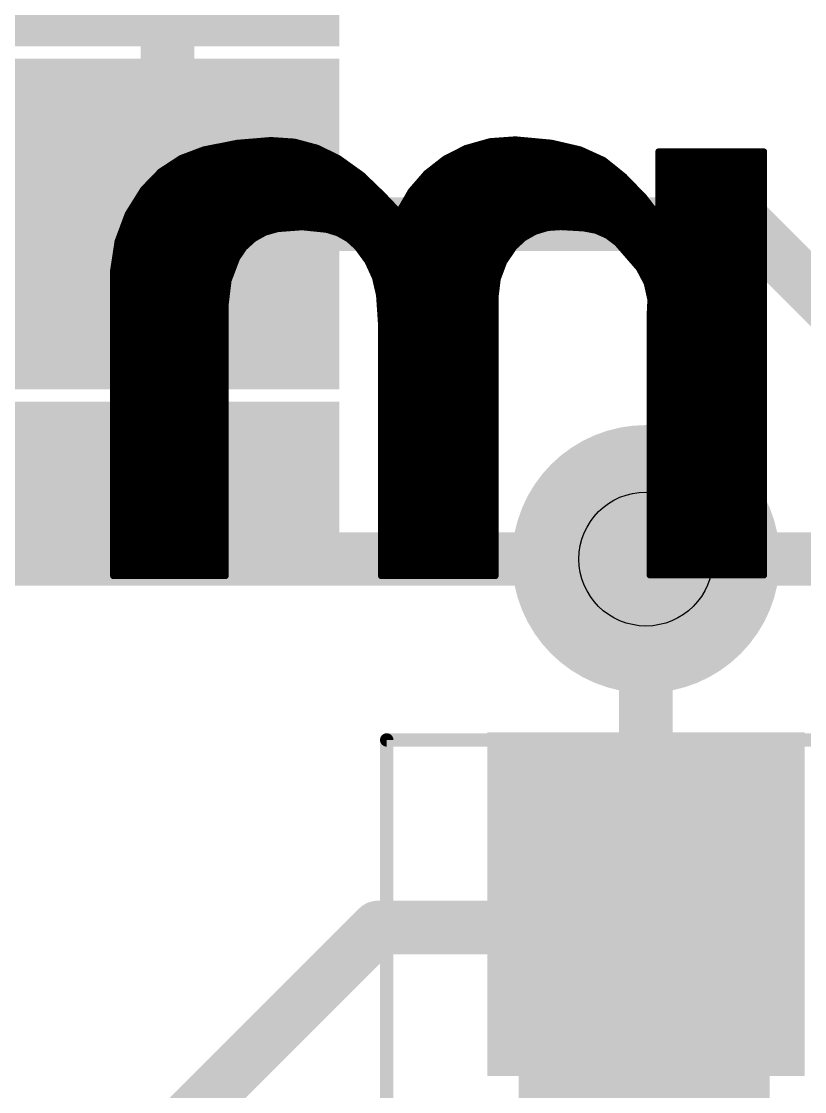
# Model space of a CAD drawing. Extents: x -98 to 45, y 0 to 29.
# Drawn here: x 16.936 to 19.906, y 14.491 to 18.549 of the extents above; entities that cross this region are included whole.
import ezdxf

# ---------------------------------------------------------------- set-up
doc = ezdxf.new("R2010")
doc.units = 0
for name, color, linetype in [('1', 12, 'CONTINUOUS'), ('16', 132, 'CONTINUOUS'), ('18', 110, 'CONTINUOUS'), ('21', 53, 'CONTINUOUS'), ('22', 53, 'CONTINUOUS'), ('29', 253, 'CONTINUOUS'), ('31', 253, 'CONTINUOUS'), ('39', 12, 'CONTINUOUS'), ('44', 253, 'CONTINUOUS'), ('51', 53, 'CONTINUOUS')]:
    doc.layers.add(name, color=color, linetype=linetype)

# ---------------------------------------------------------------- blocks, each defined once
blk = doc.blocks.new('RECT')
blk.add_solid([(-0.5, -0.5), (0.5, -0.5), (-0.5, 0.5), (0.5, 0.5)])
blk = doc.blocks.new('ROUNDV')
at = {"const_width": 0.5}
blk.add_lwpolyline([(0, -0.25, 1), (0, 0.25, 1), (0, -0.25)], format="xyb", dxfattribs=at)

msp = doc.modelspace()

# ---------------------------------------------------------------- linework, layer by layer
at = {"layer": '1', "const_width": 0.2032}
for points in [[(17.49, 18.105), (17.49, 18.755)], [(29.21, 16.51), (15.24, 16.51)], [(19.304, 15.201), (19.304, 16.51)], [(19.216, 15.113), (19.304, 15.201)], [(17.526, 14.351), (18.288, 15.113)], [(18.288, 15.113), (19.216, 15.113)]]:
    msp.add_lwpolyline(points, dxfattribs=at)
at = {"layer": '1', "const_width": 0.1016}
for points in [[(17.4392, 18.105, 1), (17.5408, 18.105)], [(19.3548, 16.51, 1), (19.2532, 16.51)], [(19.3399, 15.1651, 1), (19.2681, 15.2369)], [(19.2532, 15.201, 1), (19.3548, 15.201)], [(18.288, 15.1638, 1), (18.288, 15.0622)], [(18.3239, 15.0771, 1), (18.2521, 15.1489)], [(19.1801, 15.1489, 1), (19.2519, 15.0771)], [(19.216, 15.0622, 1), (19.216, 15.1638)]]:
    msp.add_lwpolyline(points, format="xyb", dxfattribs=at)
at = {"layer": '16', "const_width": 0.2032}
for points in [[(19.685, 17.78), (10.033, 17.78)], [(20.193, 17.272), (19.685, 17.78)], [(19.304, 13.589), (19.304, 16.51)]]:
    msp.add_lwpolyline(points, dxfattribs=at)
at = {"layer": '16', "const_width": 0.1016}
for points in [[(19.7209, 17.8159, 1), (19.6491, 17.7441)], [(19.685, 17.7292, 1), (19.685, 17.8308)], [(19.3548, 16.51, 1), (19.2532, 16.51)]]:
    msp.add_lwpolyline(points, format="xyb", dxfattribs=at)
at = {"layer": '22', "const_width": 0.0254}
for points in [[(17.7536, 18.0868), (17.6276, 18.0619)], [(17.8816, 18.0975), (17.7536, 18.0868)], [(17.971, 18.0914), (17.8816, 18.0975)], [(18.0576, 18.0682), (17.971, 18.0914)], [(18.713, 18.0931), (18.6207, 18.067)], [(18.8087, 18.1), (18.713, 18.0931)], [(18.9459, 18.0873), (18.8087, 18.1)], [(19.0551, 18.0619), (18.9459, 18.0873)], [(17.6276, 18.0619), (17.541, 18.0292)], [(17.621, 18.0594), (18.0756, 18.0594)], [(17.7436, 18.0848), (17.9955, 18.0848)], [(18.1381, 18.0289), (18.0576, 18.0682)], [(18.6207, 18.067), (18.5417, 18.0267)], [(18.6058, 18.0594), (19.0606, 18.0594)], [(18.6838, 18.0848), (18.9566, 18.0848)], [(19.144, 18.0215), (19.0551, 18.0619)], [(19.751, 18.0543), (19.3523, 18.0543)], [(19.3523, 18.0543), (19.3523, 17.8333)], [(19.751, 16.449), (19.751, 18.0543)], [(17.541, 18.0292), (17.4635, 17.9785)], [(17.5095, 18.0086), (18.1664, 18.0086)], [(17.5536, 18.034), (18.1277, 18.034)], [(18.227, 17.9651), (18.1381, 18.0289)], [(18.5417, 18.0267), (18.4718, 17.972)], [(18.5186, 18.0086), (19.1601, 18.0086)], [(18.5561, 18.034), (19.1165, 18.034)], [(19.2202, 17.9603), (19.144, 18.0215)], [(19.3523, 18.034), (19.751, 18.034)], [(19.3523, 18.0086), (19.751, 18.0086)], [(17.4635, 17.9785), (17.399, 17.9121)], [(17.4707, 17.9832), (18.2018, 17.9832)], [(18.3058, 17.8892), (18.227, 17.9651)], [(18.4718, 17.972), (18.4137, 17.9051)], [(18.4861, 17.9832), (19.1917, 17.9832)], [(19.3523, 17.9832), (19.751, 17.9832)], [(17.4187, 17.9324), (18.261, 17.9324)], [(17.4434, 17.9578), (18.2346, 17.9578)], [(18.4374, 17.9324), (19.2472, 17.9324)], [(18.4595, 17.9578), (19.2226, 17.9578)], [(19.2964, 17.8816), (19.2202, 17.9603)], [(19.3523, 17.9578), (19.751, 17.9578)], [(19.3523, 17.9324), (19.751, 17.9324)], [(17.399, 17.9121), (17.3402, 17.8182)], [(17.3958, 17.907), (18.2873, 17.907)], [(18.3515, 17.841), (18.3058, 17.8892)], [(18.4137, 17.9051), (18.3693, 17.8283)], [(18.4153, 17.907), (19.2718, 17.907)], [(19.3523, 17.907), (19.751, 17.907)], [(17.364, 17.8562), (18.3371, 17.8562)], [(17.3799, 17.8816), (18.313, 17.8816)], [(18.3854, 17.8562), (19.3158, 17.8562)], [(18.4001, 17.8816), (19.2964, 17.8816)], [(19.3294, 17.8384), (19.2964, 17.8816)], [(19.3523, 17.8816), (19.751, 17.8816)], [(19.3523, 17.8562), (19.751, 17.8562)], [(17.3402, 17.8182), (17.3015, 17.7143)], [(17.3354, 17.8054), (19.751, 17.8054)], [(17.3481, 17.8308), (18.3622, 17.8308)], [(18.3606, 17.8319), (18.3515, 17.841)], [(18.3646, 17.8292), (18.3606, 17.8319)], [(18.3693, 17.8283), (18.3646, 17.8292)], [(18.3707, 17.8308), (19.751, 17.8308)], [(19.3523, 17.8333), (19.3294, 17.8384)], [(17.326, 17.78), (19.751, 17.78)], [(17.8595, 17.7487), (17.907, 17.7622)], [(17.907, 17.7622), (17.9998, 17.7692)], [(17.9998, 17.7692), (18.0924, 17.7597)], [(18.8837, 17.7521), (18.9316, 17.7665)], [(18.9316, 17.7665), (18.9814, 17.7698)], [(18.9814, 17.7698), (19.0678, 17.7648)], [(19.0678, 17.7648), (19.1141, 17.7561)], [(17.3071, 17.7292), (17.8247, 17.7292)], [(17.3165, 17.7546), (17.8804, 17.7546)], [(17.7799, 17.6913), (17.8164, 17.7246)], [(17.8164, 17.7246), (17.8595, 17.7487)], [(18.0924, 17.7597), (18.1359, 17.7464)], [(18.109, 17.7546), (18.892, 17.7546)], [(18.1359, 17.7464), (18.1755, 17.724)], [(18.1662, 17.7292), (18.8435, 17.7292)], [(18.1755, 17.724), (18.2093, 17.6936)], [(18.8036, 17.6936), (18.8404, 17.7274)], [(18.8404, 17.7274), (18.8837, 17.7521)], [(19.1141, 17.7561), (19.1572, 17.7372)], [(19.1176, 17.7546), (19.751, 17.7546)], [(19.1572, 17.7372), (19.1948, 17.7089)], [(19.1678, 17.7292), (19.751, 17.7292)], [(17.3015, 17.7143), (17.2847, 17.6047)], [(17.2999, 17.7038), (17.7936, 17.7038)], [(17.7521, 17.6505), (17.7799, 17.6913)], [(18.1979, 17.7038), (18.8147, 17.7038)], [(18.2093, 17.6936), (18.2494, 17.6387)], [(18.7649, 17.6364), (18.8036, 17.6936)], [(19.1948, 17.7089), (19.2786, 17.6124)], [(19.1992, 17.7038), (19.751, 17.7038)], [(17.2921, 17.653), (17.7538, 17.653)], [(17.296, 17.6784), (17.7712, 17.6784)], [(17.7199, 17.5655), (17.7521, 17.6505)], [(18.2204, 17.6784), (18.7933, 17.6784)], [(18.2389, 17.653), (18.7761, 17.653)], [(19.2213, 17.6784), (19.751, 17.6784)], [(19.2433, 17.653), (19.751, 17.653)], [(17.2847, 17.6047), (17.2847, 16.4465)], [(17.2847, 17.6022), (17.7338, 17.6022)], [(17.2882, 17.6276), (17.7434, 17.6276)], [(18.2494, 17.6387), (18.2777, 17.577)], [(18.2545, 17.6276), (18.7616, 17.6276)], [(18.2661, 17.6022), (18.7521, 17.6022)], [(18.7407, 17.5717), (18.7649, 17.6364)], [(19.2654, 17.6276), (19.751, 17.6276)], [(19.2786, 17.6124), (19.3084, 17.5558)], [(19.284, 17.6022), (19.751, 17.6022)], [(17.2847, 17.5768), (17.7241, 17.5768)], [(17.7089, 17.4752), (17.7199, 17.5655)], [(18.2777, 17.577), (18.2931, 17.5108)], [(18.2777, 17.5768), (18.7426, 17.5768)], [(18.7325, 17.5031), (18.7407, 17.5717)], [(19.2974, 17.5768), (19.751, 17.5768)], [(17.2847, 17.5514), (17.7181, 17.5514)], [(17.2847, 17.526), (17.7151, 17.526)], [(18.2836, 17.5514), (18.7383, 17.5514)], [(18.2896, 17.526), (18.7352, 17.526)], [(19.3084, 17.5558), (19.3223, 17.4934)], [(19.3094, 17.5514), (19.751, 17.5514)], [(19.315, 17.526), (19.751, 17.526)], [(17.2847, 17.5006), (17.712, 17.5006)], [(18.2931, 17.5108), (18.3007, 17.399)], [(18.2938, 17.5006), (18.7325, 17.5006)], [(18.7325, 16.4465), (18.7325, 17.5031)], [(19.3223, 17.4934), (19.3192, 17.4295)], [(19.3207, 17.5006), (19.751, 17.5006)], [(17.2847, 17.4752), (17.7089, 17.4752)], [(17.2847, 17.4498), (17.7089, 17.4498)], [(17.7089, 16.4465), (17.7089, 17.4752)], [(18.2955, 17.4752), (18.7325, 17.4752)], [(18.2972, 17.4498), (18.7325, 17.4498)], [(19.3202, 17.4498), (19.751, 17.4498)], [(19.3214, 17.4752), (19.751, 17.4752)], [(17.2847, 17.4244), (17.7089, 17.4244)], [(17.2847, 17.399), (17.7089, 17.399)], [(18.299, 17.4244), (18.7325, 17.4244)], [(18.3007, 17.399), (18.3007, 16.4465)], [(18.3007, 17.399), (18.7325, 17.399)], [(19.3192, 17.4295), (19.3192, 16.449)], [(19.3192, 17.4244), (19.751, 17.4244)], [(19.3192, 17.399), (19.751, 17.399)], [(17.2847, 17.3736), (17.7089, 17.3736)], [(18.3007, 17.3736), (18.7325, 17.3736)], [(19.3192, 17.3736), (19.751, 17.3736)], [(17.2847, 17.3482), (17.7089, 17.3482)], [(17.2847, 17.3228), (17.7089, 17.3228)], [(18.3007, 17.3482), (18.7325, 17.3482)], [(18.3007, 17.3228), (18.7325, 17.3228)], [(19.3192, 17.3482), (19.751, 17.3482)], [(19.3192, 17.3228), (19.751, 17.3228)], [(17.2847, 17.2974), (17.7089, 17.2974)], [(18.3007, 17.2974), (18.7325, 17.2974)], [(19.3192, 17.2974), (19.751, 17.2974)], [(17.2847, 17.272), (17.7089, 17.272)], [(17.2847, 17.2466), (17.7089, 17.2466)], [(18.3007, 17.272), (18.7325, 17.272)], [(18.3007, 17.2466), (18.7325, 17.2466)], [(19.3192, 17.272), (19.751, 17.272)], [(19.3192, 17.2466), (19.751, 17.2466)], [(17.2847, 17.2212), (17.7089, 17.2212)], [(17.2847, 17.1958), (17.7089, 17.1958)], [(18.3007, 17.2212), (18.7325, 17.2212)], [(18.3007, 17.1958), (18.7325, 17.1958)], [(19.3192, 17.2212), (19.751, 17.2212)], [(19.3192, 17.1958), (19.751, 17.1958)], [(17.2847, 17.1704), (17.7089, 17.1704)], [(18.3007, 17.1704), (18.7325, 17.1704)], [(19.3192, 17.1704), (19.751, 17.1704)], [(17.2847, 17.145), (17.7089, 17.145)], [(17.2847, 17.1196), (17.7089, 17.1196)], [(18.3007, 17.145), (18.7325, 17.145)], [(18.3007, 17.1196), (18.7325, 17.1196)], [(19.3192, 17.145), (19.751, 17.145)], [(19.3192, 17.1196), (19.751, 17.1196)], [(17.2847, 17.0942), (17.7089, 17.0942)], [(18.3007, 17.0942), (18.7325, 17.0942)], [(19.3192, 17.0942), (19.751, 17.0942)], [(17.2847, 17.0688), (17.7089, 17.0688)], [(17.2847, 17.0434), (17.7089, 17.0434)], [(18.3007, 17.0688), (18.7325, 17.0688)], [(18.3007, 17.0434), (18.7325, 17.0434)], [(19.3192, 17.0688), (19.751, 17.0688)], [(19.3192, 17.0434), (19.751, 17.0434)], [(17.2847, 17.018), (17.7089, 17.018)], [(17.2847, 16.9926), (17.7089, 16.9926)], [(18.3007, 17.018), (18.7325, 17.018)], [(18.3007, 16.9926), (18.7325, 16.9926)], [(19.3192, 17.018), (19.751, 17.018)], [(19.3192, 16.9926), (19.751, 16.9926)], [(17.2847, 16.9672), (17.7089, 16.9672)], [(18.3007, 16.9672), (18.7325, 16.9672)], [(19.3192, 16.9672), (19.751, 16.9672)], [(17.2847, 16.9418), (17.7089, 16.9418)], [(17.2847, 16.9164), (17.7089, 16.9164)], [(18.3007, 16.9418), (18.7325, 16.9418)], [(18.3007, 16.9164), (18.7325, 16.9164)], [(19.3192, 16.9418), (19.751, 16.9418)], [(19.3192, 16.9164), (19.751, 16.9164)], [(17.2847, 16.891), (17.7089, 16.891)], [(18.3007, 16.891), (18.7325, 16.891)], [(19.3192, 16.891), (19.751, 16.891)], [(17.2847, 16.8656), (17.7089, 16.8656)], [(17.2847, 16.8402), (17.7089, 16.8402)], [(18.3007, 16.8656), (18.7325, 16.8656)], [(18.3007, 16.8402), (18.7325, 16.8402)], [(19.3192, 16.8656), (19.751, 16.8656)], [(19.3192, 16.8402), (19.751, 16.8402)], [(17.2847, 16.8148), (17.7089, 16.8148)], [(17.2847, 16.7894), (17.7089, 16.7894)], [(18.3007, 16.8148), (18.7325, 16.8148)], [(18.3007, 16.7894), (18.7325, 16.7894)], [(19.3192, 16.8148), (19.751, 16.8148)], [(19.3192, 16.7894), (19.751, 16.7894)], [(17.2847, 16.764), (17.7089, 16.764)], [(18.3007, 16.764), (18.7325, 16.764)], [(19.3192, 16.764), (19.751, 16.764)], [(17.2847, 16.7386), (17.7089, 16.7386)], [(17.2847, 16.7132), (17.7089, 16.7132)], [(18.3007, 16.7386), (18.7325, 16.7386)], [(18.3007, 16.7132), (18.7325, 16.7132)], [(19.3192, 16.7386), (19.751, 16.7386)], [(19.3192, 16.7132), (19.751, 16.7132)], [(17.2847, 16.6878), (17.7089, 16.6878)], [(18.3007, 16.6878), (18.7325, 16.6878)], [(19.3192, 16.6878), (19.751, 16.6878)], [(17.2847, 16.6624), (17.7089, 16.6624)], [(17.2847, 16.637), (17.7089, 16.637)], [(18.3007, 16.6624), (18.7325, 16.6624)], [(18.3007, 16.637), (18.7325, 16.637)], [(19.3192, 16.6624), (19.751, 16.6624)], [(19.3192, 16.637), (19.751, 16.637)], [(17.2847, 16.6116), (17.7089, 16.6116)], [(17.2847, 16.5862), (17.7089, 16.5862)], [(18.3007, 16.6116), (18.7325, 16.6116)], [(18.3007, 16.5862), (18.7325, 16.5862)], [(19.3192, 16.6116), (19.751, 16.6116)], [(19.3192, 16.5862), (19.751, 16.5862)], [(17.2847, 16.5608), (17.7089, 16.5608)], [(18.3007, 16.5608), (18.7325, 16.5608)], [(19.3192, 16.5608), (19.751, 16.5608)], [(17.2847, 16.5354), (17.7089, 16.5354)], [(17.2847, 16.51), (17.7089, 16.51)], [(18.3007, 16.5354), (18.7325, 16.5354)], [(18.3007, 16.51), (18.7325, 16.51)], [(19.3192, 16.5354), (19.751, 16.5354)], [(19.3192, 16.51), (19.751, 16.51)], [(17.2847, 16.4846), (17.7089, 16.4846)], [(18.3007, 16.4846), (18.7325, 16.4846)], [(19.3192, 16.4846), (19.751, 16.4846)], [(17.2847, 16.4592), (17.7089, 16.4592)], [(17.2847, 16.4465), (17.7089, 16.4465)], [(18.3007, 16.4592), (18.7325, 16.4592)], [(18.3007, 16.4465), (18.7325, 16.4465)], [(19.3192, 16.4592), (19.751, 16.4592)], [(19.3192, 16.449), (19.751, 16.449)]]:
    msp.add_lwpolyline(points, dxfattribs=at)
at = {"layer": '22', "const_width": 0.0127}
for points in [[(17.7531, 18.0931, 1), (17.7541, 18.0805)], [(17.7548, 18.0806, 1), (17.7524, 18.093)], [(17.882, 18.1038, 1), (17.8812, 18.0912)], [(17.8821, 18.0912, 1), (17.8811, 18.1038)], [(17.9726, 18.0975, 1), (17.9694, 18.0852)], [(17.9706, 18.085, 1), (17.9714, 18.0977)], [(18.7126, 18.0994, 1), (18.7135, 18.0867)], [(18.7147, 18.0869, 1), (18.7113, 18.0992)], [(18.8093, 18.1063, 1), (18.8081, 18.0937)], [(18.8092, 18.0937, 1), (18.8082, 18.1063)], [(18.9473, 18.0935, 1), (18.9445, 18.0811)], [(18.9453, 18.081, 1), (18.9465, 18.0936)], [(17.621, 18.0658, 1), (17.621, 18.053)], [(17.6264, 18.0681, 1), (17.6288, 18.0557)], [(17.6298, 18.056, 1), (17.6254, 18.0678)], [(17.7436, 18.0912, 1), (17.7436, 18.0785)], [(17.9955, 18.0785, 1), (17.9955, 18.0912)], [(18.0604, 18.0739, 1), (18.0548, 18.0625)], [(18.0559, 18.0621, 1), (18.0592, 18.0743)], [(18.0756, 18.053, 1), (18.0756, 18.0658)], [(18.6058, 18.0658, 1), (18.6058, 18.053)], [(18.619, 18.0731, 1), (18.6224, 18.0609)], [(18.6236, 18.0613, 1), (18.6178, 18.0727)], [(18.6838, 18.0912, 1), (18.6838, 18.0785)], [(18.9566, 18.0785, 1), (18.9566, 18.0912)], [(19.0577, 18.0677, 1), (19.0525, 18.0561)], [(19.0537, 18.0557, 1), (19.0565, 18.0681)], [(19.0606, 18.053, 1), (19.0606, 18.0658)], [(19.3587, 18.0543, 1), (19.3459, 18.0543)], [(19.3523, 18.0607, 1), (19.3523, 18.048)], [(19.7574, 18.0543, 1), (19.7447, 18.0543)], [(19.751, 18.048, 1), (19.751, 18.0607)], [(17.5095, 18.015, 1), (17.5095, 18.0023)], [(17.5387, 18.0352, 1), (17.5432, 18.0233)], [(17.5444, 18.0239, 1), (17.5375, 18.0346)], [(17.5536, 18.0404, 1), (17.5536, 18.0277)], [(18.1277, 18.0277, 1), (18.1277, 18.0404)], [(18.1418, 18.0341, 1), (18.1344, 18.0237)], [(18.1353, 18.0232, 1), (18.1409, 18.0346)], [(18.1664, 18.0023, 1), (18.1664, 18.015)], [(18.5186, 18.015, 1), (18.5186, 18.0023)], [(18.5388, 18.0323, 1), (18.5446, 18.021)], [(18.5456, 18.0217, 1), (18.5378, 18.0317)], [(18.5561, 18.0404, 1), (18.5561, 18.0277)], [(19.1165, 18.0277, 1), (19.1165, 18.0404)], [(19.148, 18.0264, 1), (19.1401, 18.0165)], [(19.1414, 18.0157, 1), (19.1467, 18.0272)], [(19.1601, 18.0023, 1), (19.1601, 18.015)], [(19.3523, 18.0404, 1), (19.3523, 18.0277)], [(19.3523, 18.015, 1), (19.3523, 18.0023)], [(19.751, 18.0277, 1), (19.751, 18.0404)], [(19.751, 18.0023, 1), (19.751, 18.015)], [(17.46, 17.9838, 1), (17.467, 17.9732)], [(17.4681, 17.9741, 1), (17.459, 17.9829)], [(17.4707, 17.9896, 1), (17.4707, 17.9768)], [(18.2018, 17.9768, 1), (18.2018, 17.9896)], [(18.2314, 17.9697, 1), (18.2226, 17.9605)], [(18.2233, 17.9599, 1), (18.2307, 17.9703)], [(18.4679, 17.977, 1), (18.4758, 17.967)], [(18.4766, 17.9679, 1), (18.4671, 17.9762)], [(18.4861, 17.9896, 1), (18.4861, 17.9768)], [(19.1917, 17.9768, 1), (19.1917, 17.9896)], [(19.3523, 17.9896, 1), (19.3523, 17.9768)], [(19.751, 17.9768, 1), (19.751, 17.9896)], [(17.4187, 17.9388, 1), (17.4187, 17.9261)], [(17.4434, 17.9642, 1), (17.4434, 17.9515)], [(18.2346, 17.9515, 1), (18.2346, 17.9642)], [(18.261, 17.9261, 1), (18.261, 17.9388)], [(18.4374, 17.9388, 1), (18.4374, 17.9261)], [(18.4595, 17.9642, 1), (18.4595, 17.9515)], [(19.2248, 17.9647, 1), (19.2156, 17.9559)], [(19.2162, 17.9553, 1), (19.2242, 17.9653)], [(19.2226, 17.9515, 1), (19.2226, 17.9642)], [(19.2472, 17.9261, 1), (19.2472, 17.9388)], [(19.3523, 17.9642, 1), (19.3523, 17.9515)], [(19.3523, 17.9388, 1), (19.3523, 17.9261)], [(19.751, 17.9515, 1), (19.751, 17.9642)], [(19.751, 17.9261, 1), (19.751, 17.9388)], [(17.3958, 17.9134, 1), (17.3958, 17.9006)], [(17.3944, 17.9165, 1), (17.4036, 17.9077)], [(17.4044, 17.9087, 1), (17.3936, 17.9155)], [(18.2873, 17.9006, 1), (18.2873, 17.9134)], [(18.3104, 17.8936, 1), (18.3012, 17.8848)], [(18.3014, 17.8846, 1), (18.3102, 17.8938)], [(18.4089, 17.9093, 1), (18.4185, 17.9009)], [(18.4192, 17.9019, 1), (18.4082, 17.9083)], [(18.4153, 17.9134, 1), (18.4153, 17.9006)], [(19.2718, 17.9006, 1), (19.2718, 17.9134)], [(19.3523, 17.9134, 1), (19.3523, 17.9006)], [(19.751, 17.9006, 1), (19.751, 17.9134)], [(17.364, 17.8626, 1), (17.364, 17.8498)], [(17.3799, 17.888, 1), (17.3799, 17.8753)], [(18.313, 17.8753, 1), (18.313, 17.888)], [(18.3371, 17.8498, 1), (18.3371, 17.8626)], [(18.3854, 17.8626, 1), (18.3854, 17.8498)], [(18.4001, 17.888, 1), (18.4001, 17.8753)], [(19.3014, 17.8855, 1), (19.2914, 17.8777)], [(19.2918, 17.8772, 1), (19.301, 17.886)], [(19.2964, 17.8753, 1), (19.2964, 17.888)], [(19.3158, 17.8498, 1), (19.3158, 17.8626)], [(19.3523, 17.8626, 1), (19.3523, 17.8498)], [(19.3523, 17.888, 1), (19.3523, 17.8753)], [(19.751, 17.8753, 1), (19.751, 17.888)], [(19.751, 17.8498, 1), (19.751, 17.8626)], [(17.3354, 17.8118, 1), (17.3354, 17.7991)], [(17.3348, 17.8215, 1), (17.3455, 17.8148)], [(17.3461, 17.8159, 1), (17.3342, 17.8204)], [(17.3481, 17.8372, 1), (17.3481, 17.8244)], [(18.356, 17.8455, 1), (18.347, 17.8365)], [(18.3469, 17.8366, 1), (18.3561, 17.8454)], [(18.3641, 17.8372, 1), (18.3571, 17.8266)], [(18.3561, 17.8274, 1), (18.3651, 17.8364)], [(18.3658, 17.8355, 1), (18.3634, 17.823)], [(18.361, 17.824, 1), (18.3681, 17.8345)], [(18.3622, 17.8244, 1), (18.3622, 17.8372)], [(18.3638, 17.8315, 1), (18.3748, 17.8251)], [(18.3707, 17.8372, 1), (18.3707, 17.8244)], [(18.3681, 17.8221, 1), (18.3705, 17.8345)], [(19.3308, 17.8446, 1), (19.328, 17.8322)], [(19.3244, 17.8345, 1), (19.3344, 17.8423)], [(19.3459, 17.8333, 1), (19.3587, 17.8333)], [(19.3509, 17.8271, 1), (19.3537, 17.8395)], [(19.751, 17.8244, 1), (19.751, 17.8372)], [(19.751, 17.7991, 1), (19.751, 17.8118)], [(17.326, 17.7864, 1), (17.326, 17.7736)], [(17.9065, 17.7685, 1), (17.9075, 17.7559)], [(17.9087, 17.7561, 1), (17.9053, 17.7683)], [(18.0005, 17.7755, 1), (17.9992, 17.7628)], [(18.0003, 17.7628, 1), (17.9993, 17.7755)], [(18.9312, 17.7728, 1), (18.932, 17.7602)], [(18.9334, 17.7604, 1), (18.9297, 17.7726)], [(18.9818, 17.7761, 1), (18.981, 17.7635)], [(18.9818, 17.7635, 1), (18.981, 17.7761)], [(19.069, 17.771, 1), (19.0666, 17.7586)], [(19.0674, 17.7585, 1), (19.0682, 17.7711)], [(19.751, 17.7736, 1), (19.751, 17.7864)], [(17.3071, 17.7356, 1), (17.3071, 17.7229)], [(17.3165, 17.761, 1), (17.3165, 17.7482)], [(17.8133, 17.7301, 1), (17.8195, 17.719)], [(17.8207, 17.7199, 1), (17.8121, 17.7293)], [(17.8247, 17.7229, 1), (17.8247, 17.7356)], [(17.8578, 17.7548, 1), (17.8613, 17.7425)], [(17.8626, 17.7431, 1), (17.8564, 17.7542)], [(17.8804, 17.7482, 1), (17.8804, 17.761)], [(18.0943, 17.7658, 1), (18.0905, 17.7536)], [(18.0918, 17.7534, 1), (18.093, 17.766)], [(18.109, 17.761, 1), (18.109, 17.7482)], [(18.139, 17.7519, 1), (18.1328, 17.7408)], [(18.134, 17.7403, 1), (18.1377, 17.7524)], [(18.1662, 17.7356, 1), (18.1662, 17.7229)], [(18.1797, 17.7287, 1), (18.1712, 17.7193)], [(18.1723, 17.7185, 1), (18.1786, 17.7295)], [(18.8372, 17.7329, 1), (18.8435, 17.7219)], [(18.8447, 17.7227, 1), (18.8361, 17.7321)], [(18.8435, 17.7229, 1), (18.8435, 17.7356)], [(18.8819, 17.7582, 1), (18.8856, 17.746)], [(18.8869, 17.7466, 1), (18.8806, 17.7576)], [(18.892, 17.7482, 1), (18.892, 17.761)], [(19.1166, 17.762, 1), (19.1115, 17.7503)], [(19.1176, 17.761, 1), (19.1176, 17.7482)], [(19.1129, 17.7499, 1), (19.1152, 17.7624)], [(19.161, 17.7423, 1), (19.1533, 17.7321)], [(19.1546, 17.7314, 1), (19.1597, 17.743)], [(19.1678, 17.7356, 1), (19.1678, 17.7229)], [(19.751, 17.7482, 1), (19.751, 17.761)], [(19.751, 17.7229, 1), (19.751, 17.7356)], [(17.2999, 17.7102, 1), (17.2999, 17.6974)], [(17.2956, 17.7165, 1), (17.3075, 17.712)], [(17.3078, 17.7133, 1), (17.2953, 17.7152)], [(17.7757, 17.696, 1), (17.7842, 17.6866)], [(17.7852, 17.6877, 1), (17.7747, 17.6949)], [(17.7936, 17.6974, 1), (17.7936, 17.7102)], [(18.1979, 17.7102, 1), (18.1979, 17.6974)], [(18.2144, 17.6973, 1), (18.2042, 17.6899)], [(18.2051, 17.6889, 1), (18.2135, 17.6983)], [(18.7993, 17.6983, 1), (18.8079, 17.6889)], [(18.8089, 17.69, 1), (18.7983, 17.6972)], [(18.8147, 17.6974, 1), (18.8147, 17.7102)], [(19.1996, 17.7131, 1), (19.19, 17.7047)], [(19.191, 17.7038, 1), (19.1986, 17.714)], [(19.1992, 17.7102, 1), (19.1992, 17.6974)], [(19.751, 17.6974, 1), (19.751, 17.7102)], [(17.2921, 17.6594, 1), (17.2921, 17.6467)], [(17.296, 17.6848, 1), (17.296, 17.672)], [(17.7469, 17.6541, 1), (17.7573, 17.6469)], [(17.758, 17.6482, 1), (17.7462, 17.6528)], [(17.7538, 17.6467, 1), (17.7538, 17.6594)], [(17.7712, 17.672, 1), (17.7712, 17.6848)], [(18.2204, 17.6848, 1), (18.2204, 17.672)], [(18.2389, 17.6594, 1), (18.2389, 17.6467)], [(18.2551, 17.6414, 1), (18.2436, 17.6361)], [(18.7761, 17.6467, 1), (18.7761, 17.6594)], [(18.7933, 17.672, 1), (18.7933, 17.6848)], [(19.2213, 17.6848, 1), (19.2213, 17.672)], [(19.2433, 17.6594, 1), (19.2433, 17.6467)], [(19.751, 17.672, 1), (19.751, 17.6848)], [(19.751, 17.6467, 1), (19.751, 17.6594)], [(17.2911, 17.6047, 1), (17.2783, 17.6047)], [(17.2847, 17.6086, 1), (17.2847, 17.5958)], [(17.2784, 17.6057, 1), (17.291, 17.6037)], [(17.2882, 17.634, 1), (17.2882, 17.6212)], [(17.7338, 17.5958, 1), (17.7338, 17.6086)], [(17.7434, 17.6212, 1), (17.7434, 17.634)], [(18.2442, 17.635, 1), (18.2545, 17.6425)], [(18.2545, 17.634, 1), (18.2545, 17.6212)], [(18.2661, 17.6086, 1), (18.2661, 17.5958)], [(18.7521, 17.5958, 1), (18.7521, 17.6086)], [(18.7596, 17.64, 1), (18.7701, 17.6328)], [(18.7708, 17.6342, 1), (18.7589, 17.6386)], [(18.7616, 17.6212, 1), (18.7616, 17.634)], [(19.2654, 17.634, 1), (19.2654, 17.6212)], [(19.2842, 17.6154, 1), (19.273, 17.6094)], [(19.2738, 17.6082, 1), (19.2834, 17.6166)], [(19.284, 17.6086, 1), (19.284, 17.5958)], [(19.751, 17.6212, 1), (19.751, 17.634)], [(19.751, 17.5958, 1), (19.751, 17.6086)], [(17.2847, 17.5832, 1), (17.2847, 17.5705)], [(17.7262, 17.5647, 1), (17.7135, 17.5662)], [(17.7139, 17.5677, 1), (17.7258, 17.5632)], [(17.7241, 17.5705, 1), (17.7241, 17.5832)], [(18.2839, 17.5784, 1), (18.2715, 17.5755)], [(18.2777, 17.5832, 1), (18.2777, 17.5705)], [(18.2719, 17.5743, 1), (18.2834, 17.5796)], [(18.747, 17.5709, 1), (18.7344, 17.5724)], [(18.7348, 17.5739, 1), (18.7467, 17.5695)], [(18.7426, 17.5705, 1), (18.7426, 17.5832)], [(19.2974, 17.5832, 1), (19.2974, 17.5705)], [(19.751, 17.5705, 1), (19.751, 17.5832)], [(17.2847, 17.5578, 1), (17.2847, 17.545)], [(17.2847, 17.5324, 1), (17.2847, 17.5196)], [(17.7151, 17.5196, 1), (17.7151, 17.5324)], [(17.7181, 17.545, 1), (17.7181, 17.5578)], [(18.2836, 17.5578, 1), (18.2836, 17.545)], [(18.2896, 17.5324, 1), (18.2896, 17.5196)], [(18.7352, 17.5196, 1), (18.7352, 17.5324)], [(18.7383, 17.545, 1), (18.7383, 17.5578)], [(19.3146, 17.5572, 1), (19.3022, 17.5544)], [(19.3028, 17.5529, 1), (19.314, 17.5588)], [(19.3094, 17.5578, 1), (19.3094, 17.545)], [(19.315, 17.5324, 1), (19.315, 17.5196)], [(19.751, 17.545, 1), (19.751, 17.5578)], [(19.751, 17.5196, 1), (19.751, 17.5324)], [(17.2847, 17.507, 1), (17.2847, 17.4943)], [(17.712, 17.4943, 1), (17.712, 17.507)], [(18.2994, 17.5112, 1), (18.2868, 17.5104)], [(18.2869, 17.5094, 1), (18.2993, 17.5122)], [(18.2938, 17.507, 1), (18.2938, 17.4943)], [(18.7389, 17.5031, 1), (18.7262, 17.5031)], [(18.7262, 17.5039, 1), (18.7388, 17.5023)], [(18.7325, 17.4943, 1), (18.7325, 17.507)], [(19.3207, 17.507, 1), (19.3207, 17.4943)], [(19.3286, 17.4931, 1), (19.3159, 17.4937)], [(19.3161, 17.492, 1), (19.3285, 17.4948)], [(19.751, 17.4943, 1), (19.751, 17.507)], [(17.2847, 17.4816, 1), (17.2847, 17.4688)], [(17.2847, 17.4562, 1), (17.2847, 17.4434)], [(17.7153, 17.4752, 1), (17.7025, 17.4752)], [(17.7026, 17.476, 1), (17.7152, 17.4744)], [(17.7089, 17.4688, 1), (17.7089, 17.4816)], [(17.7089, 17.4434, 1), (17.7089, 17.4562)], [(18.2955, 17.4816, 1), (18.2955, 17.4688)], [(18.2972, 17.4562, 1), (18.2972, 17.4434)], [(18.7325, 17.4688, 1), (18.7325, 17.4816)], [(18.7325, 17.4434, 1), (18.7325, 17.4562)], [(19.3202, 17.4562, 1), (19.3202, 17.4434)], [(19.3214, 17.4816, 1), (19.3214, 17.4688)], [(19.751, 17.4688, 1), (19.751, 17.4816)], [(19.751, 17.4434, 1), (19.751, 17.4562)], [(17.2847, 17.4308, 1), (17.2847, 17.4181)], [(17.2847, 17.4054, 1), (17.2847, 17.3926)], [(17.7089, 17.4181, 1), (17.7089, 17.4308)], [(17.7089, 17.3926, 1), (17.7089, 17.4054)], [(18.299, 17.4308, 1), (18.299, 17.4181)], [(18.3007, 17.4054, 1), (18.3007, 17.3926)], [(18.3071, 17.399, 1), (18.2944, 17.399)], [(18.7325, 17.4181, 1), (18.7325, 17.4308)], [(18.7325, 17.3926, 1), (18.7325, 17.4054)], [(19.3192, 17.4054, 1), (19.3192, 17.3926)], [(19.3256, 17.4295, 1), (19.3129, 17.4295)], [(19.3192, 17.4308, 1), (19.3192, 17.4181)], [(19.3129, 17.4298, 1), (19.3255, 17.4292)], [(19.751, 17.4181, 1), (19.751, 17.4308)], [(19.751, 17.3926, 1), (19.751, 17.4054)], [(17.2847, 17.38, 1), (17.2847, 17.3672)], [(17.7089, 17.3672, 1), (17.7089, 17.38)], [(18.3007, 17.38, 1), (18.3007, 17.3672)], [(18.2944, 17.3986, 1), (18.307, 17.3994)], [(18.7325, 17.3672, 1), (18.7325, 17.38)], [(19.3192, 17.38, 1), (19.3192, 17.3672)], [(19.751, 17.3672, 1), (19.751, 17.38)], [(17.2847, 17.3546, 1), (17.2847, 17.3419)], [(17.2847, 17.3292, 1), (17.2847, 17.3164)], [(17.7089, 17.3419, 1), (17.7089, 17.3546)], [(17.7089, 17.3164, 1), (17.7089, 17.3292)], [(18.3007, 17.3292, 1), (18.3007, 17.3164)], [(18.3007, 17.3546, 1), (18.3007, 17.3419)], [(18.7325, 17.3419, 1), (18.7325, 17.3546)], [(18.7325, 17.3164, 1), (18.7325, 17.3292)], [(19.3192, 17.3292, 1), (19.3192, 17.3164)], [(19.3192, 17.3546, 1), (19.3192, 17.3419)], [(19.751, 17.3419, 1), (19.751, 17.3546)], [(19.751, 17.3164, 1), (19.751, 17.3292)], [(17.2847, 17.3038, 1), (17.2847, 17.291)], [(17.7089, 17.291, 1), (17.7089, 17.3038)], [(18.3007, 17.3038, 1), (18.3007, 17.291)], [(18.7325, 17.291, 1), (18.7325, 17.3038)], [(19.3192, 17.3038, 1), (19.3192, 17.291)], [(19.751, 17.291, 1), (19.751, 17.3038)], [(17.2847, 17.2784, 1), (17.2847, 17.2657)], [(17.2847, 17.253, 1), (17.2847, 17.2402)], [(17.7089, 17.2657, 1), (17.7089, 17.2784)], [(17.7089, 17.2402, 1), (17.7089, 17.253)], [(18.3007, 17.253, 1), (18.3007, 17.2402)], [(18.3007, 17.2784, 1), (18.3007, 17.2657)], [(18.7325, 17.2657, 1), (18.7325, 17.2784)], [(18.7325, 17.2402, 1), (18.7325, 17.253)], [(19.3192, 17.253, 1), (19.3192, 17.2402)], [(19.3192, 17.2784, 1), (19.3192, 17.2657)], [(19.751, 17.2657, 1), (19.751, 17.2784)], [(19.751, 17.2402, 1), (19.751, 17.253)], [(17.2847, 17.2276, 1), (17.2847, 17.2148)], [(17.2847, 17.2022, 1), (17.2847, 17.1895)], [(17.7089, 17.2148, 1), (17.7089, 17.2276)], [(17.7089, 17.1895, 1), (17.7089, 17.2022)], [(18.3007, 17.2276, 1), (18.3007, 17.2148)], [(18.3007, 17.2022, 1), (18.3007, 17.1895)], [(18.7325, 17.2148, 1), (18.7325, 17.2276)], [(18.7325, 17.1895, 1), (18.7325, 17.2022)], [(19.3192, 17.2276, 1), (19.3192, 17.2148)], [(19.3192, 17.2022, 1), (19.3192, 17.1895)], [(19.751, 17.2148, 1), (19.751, 17.2276)], [(19.751, 17.1895, 1), (19.751, 17.2022)], [(17.2847, 17.1768, 1), (17.2847, 17.164)], [(17.7089, 17.164, 1), (17.7089, 17.1768)], [(18.3007, 17.1768, 1), (18.3007, 17.164)], [(18.7325, 17.164, 1), (18.7325, 17.1768)], [(19.3192, 17.1768, 1), (19.3192, 17.164)], [(19.751, 17.164, 1), (19.751, 17.1768)], [(17.2847, 17.1514, 1), (17.2847, 17.1386)], [(17.2847, 17.126, 1), (17.2847, 17.1133)], [(17.7089, 17.1386, 1), (17.7089, 17.1514)], [(17.7089, 17.1133, 1), (17.7089, 17.126)], [(18.3007, 17.1514, 1), (18.3007, 17.1386)], [(18.3007, 17.126, 1), (18.3007, 17.1133)], [(18.7325, 17.1386, 1), (18.7325, 17.1514)], [(18.7325, 17.1133, 1), (18.7325, 17.126)], [(19.3192, 17.1514, 1), (19.3192, 17.1386)], [(19.3192, 17.126, 1), (19.3192, 17.1133)], [(19.751, 17.1386, 1), (19.751, 17.1514)], [(19.751, 17.1133, 1), (19.751, 17.126)], [(17.2847, 17.1006, 1), (17.2847, 17.0878)], [(17.7089, 17.0878, 1), (17.7089, 17.1006)], [(18.3007, 17.1006, 1), (18.3007, 17.0878)], [(18.7325, 17.0878, 1), (18.7325, 17.1006)], [(19.3192, 17.1006, 1), (19.3192, 17.0878)], [(19.751, 17.0878, 1), (19.751, 17.1006)], [(17.2847, 17.0752, 1), (17.2847, 17.0624)], [(17.2847, 17.0498, 1), (17.2847, 17.0371)], [(17.7089, 17.0624, 1), (17.7089, 17.0752)], [(17.7089, 17.0371, 1), (17.7089, 17.0498)], [(18.3007, 17.0752, 1), (18.3007, 17.0624)], [(18.3007, 17.0498, 1), (18.3007, 17.0371)], [(18.7325, 17.0624, 1), (18.7325, 17.0752)], [(18.7325, 17.0371, 1), (18.7325, 17.0498)], [(19.3192, 17.0752, 1), (19.3192, 17.0624)], [(19.3192, 17.0498, 1), (19.3192, 17.0371)], [(19.751, 17.0624, 1), (19.751, 17.0752)], [(19.751, 17.0371, 1), (19.751, 17.0498)], [(17.2847, 17.0244, 1), (17.2847, 17.0116)], [(17.2847, 16.999, 1), (17.2847, 16.9862)], [(17.7089, 17.0116, 1), (17.7089, 17.0244)], [(17.7089, 16.9862, 1), (17.7089, 16.999)], [(18.3007, 17.0244, 1), (18.3007, 17.0116)], [(18.3007, 16.999, 1), (18.3007, 16.9862)], [(18.7325, 17.0116, 1), (18.7325, 17.0244)], [(18.7325, 16.9862, 1), (18.7325, 16.999)], [(19.3192, 17.0244, 1), (19.3192, 17.0116)], [(19.3192, 16.999, 1), (19.3192, 16.9862)], [(19.751, 17.0116, 1), (19.751, 17.0244)], [(19.751, 16.9862, 1), (19.751, 16.999)], [(17.2847, 16.9736, 1), (17.2847, 16.9609)], [(17.7089, 16.9609, 1), (17.7089, 16.9736)], [(18.3007, 16.9736, 1), (18.3007, 16.9609)], [(18.7325, 16.9609, 1), (18.7325, 16.9736)], [(19.3192, 16.9736, 1), (19.3192, 16.9609)], [(19.751, 16.9609, 1), (19.751, 16.9736)], [(17.2847, 16.9482, 1), (17.2847, 16.9354)], [(17.2847, 16.9228, 1), (17.2847, 16.91)], [(17.7089, 16.9354, 1), (17.7089, 16.9482)], [(17.7089, 16.91, 1), (17.7089, 16.9228)], [(18.3007, 16.9482, 1), (18.3007, 16.9354)], [(18.3007, 16.9228, 1), (18.3007, 16.91)], [(18.7325, 16.9354, 1), (18.7325, 16.9482)], [(18.7325, 16.91, 1), (18.7325, 16.9228)], [(19.3192, 16.9482, 1), (19.3192, 16.9354)], [(19.3192, 16.9228, 1), (19.3192, 16.91)], [(19.751, 16.9354, 1), (19.751, 16.9482)], [(19.751, 16.91, 1), (19.751, 16.9228)], [(17.2847, 16.8974, 1), (17.2847, 16.8847)], [(17.7089, 16.8847, 1), (17.7089, 16.8974)], [(18.3007, 16.8974, 1), (18.3007, 16.8847)], [(18.7325, 16.8847, 1), (18.7325, 16.8974)], [(19.3192, 16.8974, 1), (19.3192, 16.8847)], [(19.751, 16.8847, 1), (19.751, 16.8974)], [(17.2847, 16.872, 1), (17.2847, 16.8592)], [(17.2847, 16.8466, 1), (17.2847, 16.8338)], [(17.7089, 16.8592, 1), (17.7089, 16.872)], [(17.7089, 16.8338, 1), (17.7089, 16.8466)], [(18.3007, 16.872, 1), (18.3007, 16.8592)], [(18.3007, 16.8466, 1), (18.3007, 16.8338)], [(18.7325, 16.8592, 1), (18.7325, 16.872)], [(18.7325, 16.8338, 1), (18.7325, 16.8466)], [(19.3192, 16.872, 1), (19.3192, 16.8592)], [(19.3192, 16.8466, 1), (19.3192, 16.8338)], [(19.751, 16.8592, 1), (19.751, 16.872)], [(19.751, 16.8338, 1), (19.751, 16.8466)], [(17.2847, 16.8212, 1), (17.2847, 16.8085)], [(17.2847, 16.7958, 1), (17.2847, 16.783)], [(17.7089, 16.8085, 1), (17.7089, 16.8212)], [(17.7089, 16.783, 1), (17.7089, 16.7958)], [(18.3007, 16.7958, 1), (18.3007, 16.783)], [(18.3007, 16.8212, 1), (18.3007, 16.8085)], [(18.7325, 16.8085, 1), (18.7325, 16.8212)], [(18.7325, 16.783, 1), (18.7325, 16.7958)], [(19.3192, 16.7958, 1), (19.3192, 16.783)], [(19.3192, 16.8212, 1), (19.3192, 16.8085)], [(19.751, 16.8085, 1), (19.751, 16.8212)], [(19.751, 16.783, 1), (19.751, 16.7958)], [(17.2847, 16.7704, 1), (17.2847, 16.7576)], [(17.7089, 16.7576, 1), (17.7089, 16.7704)], [(18.3007, 16.7704, 1), (18.3007, 16.7576)], [(18.7325, 16.7576, 1), (18.7325, 16.7704)], [(19.3192, 16.7704, 1), (19.3192, 16.7576)], [(19.751, 16.7576, 1), (19.751, 16.7704)], [(17.2847, 16.745, 1), (17.2847, 16.7323)], [(17.2847, 16.7196, 1), (17.2847, 16.7068)], [(17.7089, 16.7323, 1), (17.7089, 16.745)], [(17.7089, 16.7068, 1), (17.7089, 16.7196)], [(18.3007, 16.7196, 1), (18.3007, 16.7068)], [(18.3007, 16.745, 1), (18.3007, 16.7323)], [(18.7325, 16.7323, 1), (18.7325, 16.745)], [(18.7325, 16.7068, 1), (18.7325, 16.7196)], [(19.3192, 16.7196, 1), (19.3192, 16.7068)], [(19.3192, 16.745, 1), (19.3192, 16.7323)], [(19.751, 16.7323, 1), (19.751, 16.745)], [(19.751, 16.7068, 1), (19.751, 16.7196)], [(17.2847, 16.6942, 1), (17.2847, 16.6814)], [(17.7089, 16.6814, 1), (17.7089, 16.6942)], [(18.3007, 16.6942, 1), (18.3007, 16.6814)], [(18.7325, 16.6814, 1), (18.7325, 16.6942)], [(19.3192, 16.6942, 1), (19.3192, 16.6814)], [(19.751, 16.6814, 1), (19.751, 16.6942)], [(17.2847, 16.6688, 1), (17.2847, 16.6561)], [(17.2847, 16.6434, 1), (17.2847, 16.6306)], [(17.7089, 16.6561, 1), (17.7089, 16.6688)], [(17.7089, 16.6306, 1), (17.7089, 16.6434)], [(18.3007, 16.6434, 1), (18.3007, 16.6306)], [(18.3007, 16.6688, 1), (18.3007, 16.6561)], [(18.7325, 16.6561, 1), (18.7325, 16.6688)], [(18.7325, 16.6306, 1), (18.7325, 16.6434)], [(19.3192, 16.6434, 1), (19.3192, 16.6306)], [(19.3192, 16.6688, 1), (19.3192, 16.6561)], [(19.751, 16.6561, 1), (19.751, 16.6688)], [(19.751, 16.6306, 1), (19.751, 16.6434)], [(17.2847, 16.618, 1), (17.2847, 16.6052)], [(17.2847, 16.5926, 1), (17.2847, 16.5799)], [(17.7089, 16.6052, 1), (17.7089, 16.618)], [(17.7089, 16.5799, 1), (17.7089, 16.5926)], [(18.3007, 16.618, 1), (18.3007, 16.6052)], [(18.3007, 16.5926, 1), (18.3007, 16.5799)], [(18.7325, 16.6052, 1), (18.7325, 16.618)], [(18.7325, 16.5799, 1), (18.7325, 16.5926)], [(19.3192, 16.618, 1), (19.3192, 16.6052)], [(19.3192, 16.5926, 1), (19.3192, 16.5799)], [(19.751, 16.6052, 1), (19.751, 16.618)], [(19.751, 16.5799, 1), (19.751, 16.5926)], [(17.2847, 16.5672, 1), (17.2847, 16.5544)], [(17.7089, 16.5544, 1), (17.7089, 16.5672)], [(18.3007, 16.5672, 1), (18.3007, 16.5544)], [(18.7325, 16.5544, 1), (18.7325, 16.5672)], [(19.3192, 16.5672, 1), (19.3192, 16.5544)], [(19.751, 16.5544, 1), (19.751, 16.5672)], [(17.2847, 16.5418, 1), (17.2847, 16.529)], [(17.2847, 16.5164, 1), (17.2847, 16.5037)], [(17.7089, 16.529, 1), (17.7089, 16.5418)], [(17.7089, 16.5037, 1), (17.7089, 16.5164)], [(18.3007, 16.5418, 1), (18.3007, 16.529)], [(18.3007, 16.5164, 1), (18.3007, 16.5037)], [(18.7325, 16.529, 1), (18.7325, 16.5418)], [(18.7325, 16.5037, 1), (18.7325, 16.5164)], [(19.3192, 16.5418, 1), (19.3192, 16.529)], [(19.3192, 16.5164, 1), (19.3192, 16.5037)], [(19.751, 16.529, 1), (19.751, 16.5418)], [(19.751, 16.5037, 1), (19.751, 16.5164)], [(17.2847, 16.491, 1), (17.2847, 16.4782)], [(17.7089, 16.4782, 1), (17.7089, 16.491)], [(18.3007, 16.491, 1), (18.3007, 16.4782)], [(18.7325, 16.4782, 1), (18.7325, 16.491)], [(19.3192, 16.491, 1), (19.3192, 16.4782)], [(19.751, 16.4782, 1), (19.751, 16.491)], [(17.2847, 16.4656, 1), (17.2847, 16.4528)], [(17.2847, 16.4529, 1), (17.2847, 16.4401)], [(17.2783, 16.4465, 1), (17.2911, 16.4465)], [(17.7025, 16.4465, 1), (17.7153, 16.4465)], [(17.7089, 16.4528, 1), (17.7089, 16.4656)], [(17.7089, 16.4401, 1), (17.7089, 16.4529)], [(18.3007, 16.4656, 1), (18.3007, 16.4528)], [(18.3007, 16.4529, 1), (18.3007, 16.4401)], [(18.2944, 16.4465, 1), (18.3071, 16.4465)], [(18.7262, 16.4465, 1), (18.7389, 16.4465)], [(18.7325, 16.4528, 1), (18.7325, 16.4656)], [(18.7325, 16.4401, 1), (18.7325, 16.4529)], [(19.3192, 16.4656, 1), (19.3192, 16.4528)], [(19.3192, 16.4554, 1), (19.3192, 16.4427)], [(19.3129, 16.449, 1), (19.3256, 16.449)], [(19.7447, 16.449, 1), (19.7574, 16.449)], [(19.751, 16.4528, 1), (19.751, 16.4656)], [(19.751, 16.4427, 1), (19.751, 16.4554)]]:
    msp.add_lwpolyline(points, format="xyb", dxfattribs=at)
at = {"layer": '39', "const_width": 0.0508}
for points in [[(18.321, 12.878), (18.321, 15.824)], [(18.321, 15.824), (20.287, 15.824)]]:
    msp.add_lwpolyline(points, dxfattribs=at)
at = {"layer": '39', "const_width": 0.0254}
for points in [[(18.3337, 15.824, 1), (18.3083, 15.824)], [(18.321, 15.8367, 1), (18.321, 15.8113)]]:
    msp.add_lwpolyline(points, format="xyb", dxfattribs=at)
at = {"layer": '44'}
msp.add_circle((19.304, 16.51), 0.254, dxfattribs=at)
at = {"layer": '51', "const_width": 0.1016}
for points in [[(18.872, 13.995), (18.872, 14.707)], [(19.723, 13.995), (19.723, 14.707)]]:
    msp.add_lwpolyline(points, dxfattribs=at)
at = {"layer": '51', "const_width": 0.0508}
for points in [[(18.8974, 14.707, 1), (18.8466, 14.707)], [(19.7484, 14.707, 1), (19.6976, 14.707)]]:
    msp.add_lwpolyline(points, format="xyb", dxfattribs=at)

# ---------------------------------------------------------------- block references
at = {"layer": '1', "xscale": 0.4, "yscale": 1.1, "rotation": 270}
for p in [(17.49, 18.105), (17.49, 17.455), (17.49, 16.805)]:
    msp.add_blockref('RECT', p, dxfattribs=at)
at = {"layer": '1', "xscale": 1.1, "rotation": 90}
msp.add_blockref('RECT', (19.304, 15.201), dxfattribs=at)
at = {"layer": '18', "xscale": 1.016, "yscale": 1.016}
msp.add_blockref('ROUNDV', (19.304, 16.51), dxfattribs=at)
msp.add_blockref('ROUNDV', (19.304, 16.51), dxfattribs=at)
at = {"layer": '21', "xscale": 0.4572, "yscale": 0.762, "rotation": 90}
msp.add_blockref('RECT', (19.304, 14.351), dxfattribs=at)
at = {"layer": '29'}
for p, xscale, yscale, rotation in [((17.49, 18.755), 0.6032, 1.3032, 270), ((17.49, 18.105), 0.6032, 1.3032, 270), ((17.49, 17.455), 0.6032, 1.3032, 270), ((17.49, 16.805), 0.6032, 1.3032, 270), ((19.304, 15.201), 1.3032, 1.2032, 90)]:
    msp.add_blockref('RECT', p, dxfattribs=dict(at, xscale=xscale, yscale=yscale, rotation=rotation))
at = {"layer": '31', "xscale": 0.4, "yscale": 1.1, "rotation": 270}
for p in [(17.49, 18.105), (17.49, 17.455), (17.49, 16.805)]:
    msp.add_blockref('RECT', p, dxfattribs=at)
at = {"layer": '31', "xscale": 1.1, "rotation": 90}
msp.add_blockref('RECT', (19.304, 15.201), dxfattribs=at)
at = {"layer": '51'}
for p, xscale, yscale, rotation in [((17.24, 18.105), 0.4, 0.9, 270), ((17.24, 17.455), 0.4, 0.9, 270), ((17.24, 16.805), 0.4, 0.9, 270), ((19.2989, 14.9313), 0.5001, 0.95, 90)]:
    msp.add_blockref('RECT', p, dxfattribs=dict(at, xscale=xscale, yscale=yscale, rotation=rotation))

doc.saveas('drawing.dxf')
